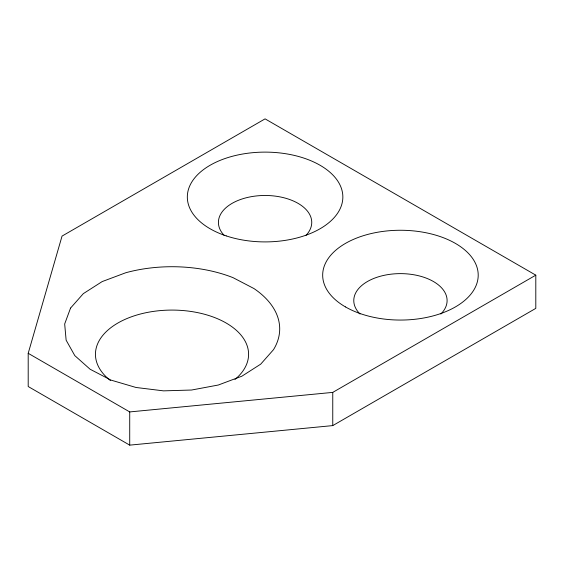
<?xml version="1.0" encoding="UTF-8"?>
<svg xmlns="http://www.w3.org/2000/svg" width="564" height="564" viewBox="0 0 564 564"><rect width="100%" height="100%" fill="white"/><g stroke="black" fill="none" stroke-linecap="round" stroke-linejoin="round"><path stroke-width="0.85" d="M28.2 353.311L62.04 236.09L265.08 118.863L535.8 275.161L535.8 308.374L332.76 425.601L129.72 445.137L28.2 386.523L28.2 353.311L129.72 411.924L332.76 392.389L535.8 275.161M332.76 392.389L332.76 425.601M129.72 411.924L129.72 445.137M224.077 235.273A46.664 26.938 0 0 1 265.08 195.475A46.664 26.938 0 0 1 306.083 235.273M360.029 314.028A46.664 26.938 0 0 1 400.44 273.625A46.664 26.938 0 0 1 440.851 314.028M110.403 380.538A76.57 44.211 0 0 1 120.083 321.804A76.57 44.211 0 0 1 222.251 320.923A76.57 44.211 0 0 1 234.969 379.459M70.542 308.099L64.677 323.969L66.129 340.177L74.8 355.616L90.092 369.23L110.967 380.101L136.009 387.475L163.497 390.859L191.57 390.027L218.31 385.022L241.893 376.188L260.716 364.14L273.498 349.68A107.682 62.167 0 0 0 253.948 288.549L233.073 277.678A107.682 62.167 0 0 0 125.73 272.757L102.147 281.591L83.324 293.64L70.542 308.099M345.45 306.908A77.769 44.901 0 0 0 475.558 286.78A77.769 44.901 0 0 0 380.312 231.79A77.769 44.901 0 0 0 345.45 306.908M226.199 235.893A77.769 44.901 0 0 0 342.849 197.012A77.769 44.901 0 0 0 226.199 158.131A77.769 44.901 0 0 0 226.199 235.893"/></g></svg>
